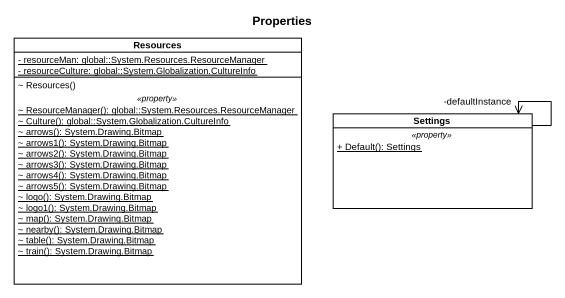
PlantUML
@startuml
title Properties
hide circle
hide empty members
skinparam classAttributeIconSize 0
class Resources {
  {static} - resourceMan: global::System.Resources.ResourceManager
  {static} - resourceCulture: global::System.Globalization.CultureInfo
  --
  ~ Resources()
  .. <<property>> ..
  {static} ~ ResourceManager(): global::System.Resources.ResourceManager
  {static} ~ Culture(): global::System.Globalization.CultureInfo
  {static} ~ arrows(): System.Drawing.Bitmap
  {static} ~ arrows1(): System.Drawing.Bitmap
  {static} ~ arrows2(): System.Drawing.Bitmap
  {static} ~ arrows3(): System.Drawing.Bitmap
  {static} ~ arrows4(): System.Drawing.Bitmap
  {static} ~ arrows5(): System.Drawing.Bitmap
  {static} ~ logo(): System.Drawing.Bitmap
  {static} ~ logo1(): System.Drawing.Bitmap
  {static} ~ map(): System.Drawing.Bitmap
  {static} ~ nearby(): System.Drawing.Bitmap
  {static} ~ table(): System.Drawing.Bitmap
  {static} ~ train(): System.Drawing.Bitmap
}
class Settings {
  .. <<property>> ..
  {static} + Default(): Settings
}
Settings --> "-defaultInstance" Settings
@enduml
